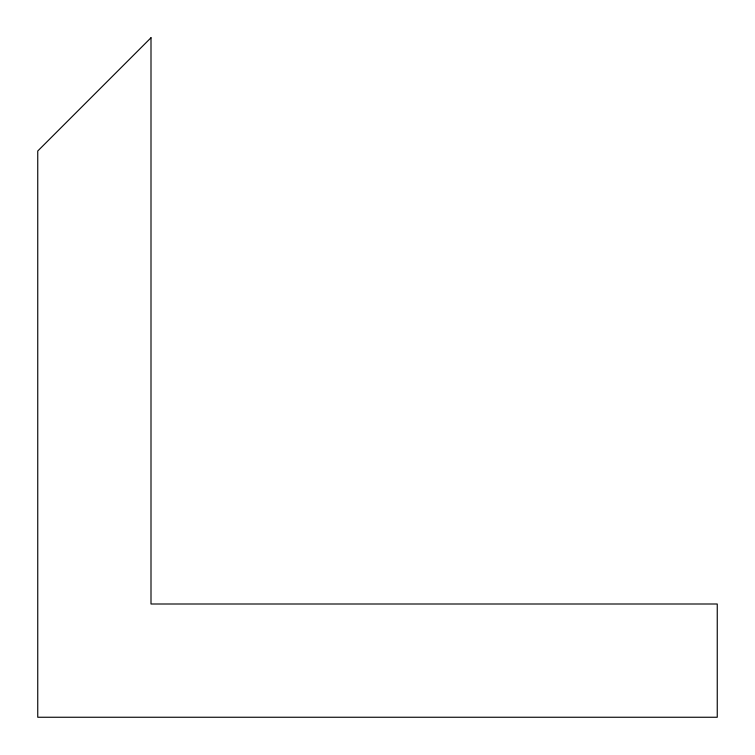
<?xml version="1.0" encoding="UTF-8"?>
<svg xmlns="http://www.w3.org/2000/svg" width="755" height="755" viewBox="0 0 755 755"><rect width="100%" height="100%" fill="white"/><g stroke="black" fill="none" stroke-linecap="round" stroke-linejoin="round"><path stroke-width="1.13" d="M151 37.75L37.75 151L37.75 717.25L717.25 717.25L717.25 604L151 604L151 37.75"/></g></svg>
